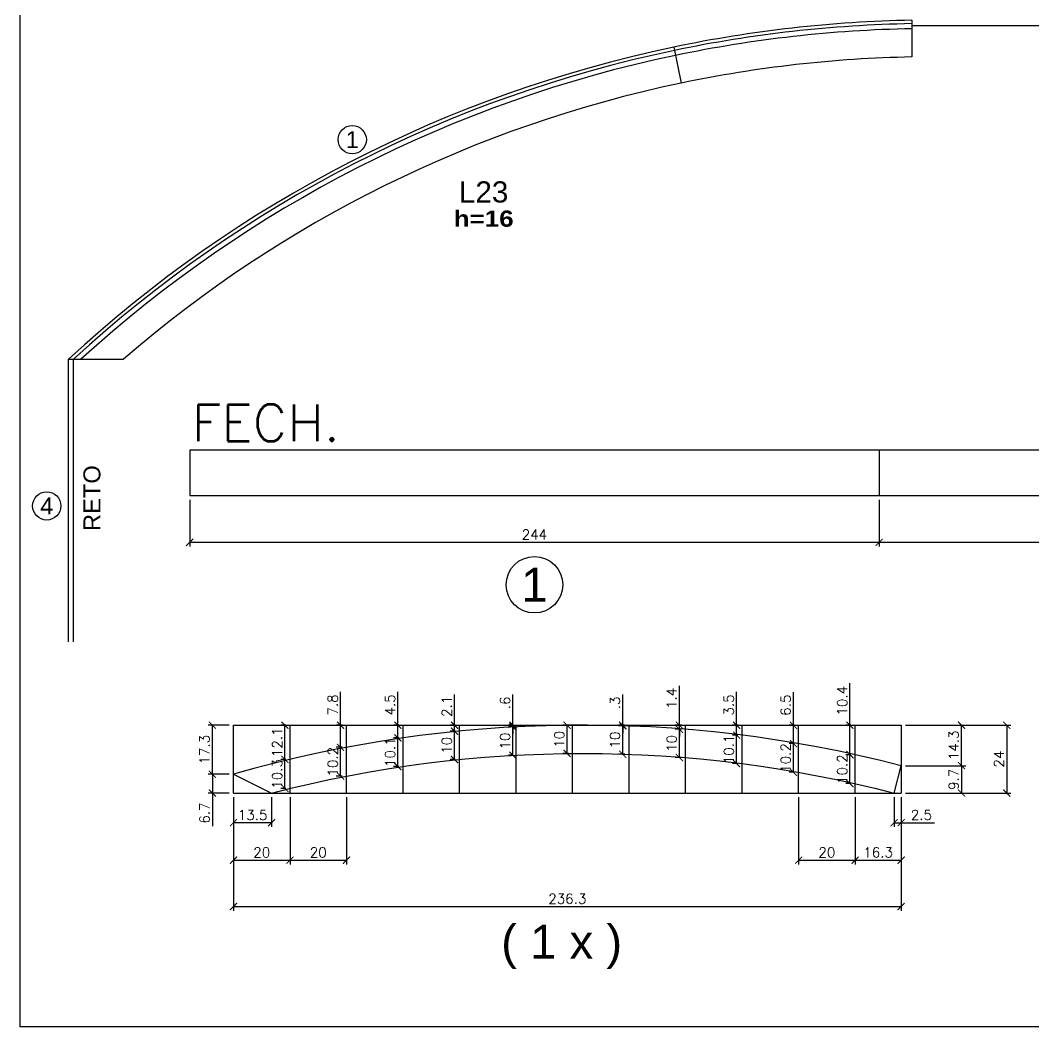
# Model space of a CAD drawing. Extents: x 4150 to 8661, y -614 to 3008.
# Drawn here: x 7164 to 7881, y 1908 to 2620 of the extents above; entities that cross this region are included whole.
import ezdxf
from ezdxf.enums import TextEntityAlignment as Align

# ---------------------------------------------------------------- set-up
doc = ezdxf.new("R2010")
doc.units = 0
doc.header["$PDMODE"] = 34
for name, color, linetype in [('COTA', 241, 'Continuous'), ('MTH-FACE-VIGA', 7, 'Continuous'), ('MTH-TIT1-VIGA', 5, 'Continuous'), ('MTH-TXT-NEGRITO', 5, 'Continuous'), ('Painéis', 200, 'Continuous'), ('Romaneio', 10, 'Continuous')]:
    doc.layers.add(name, color=color, linetype=linetype)
doc.layers.add('Texto Seção', color=7, linetype='Continuous', lineweight=15)
doc.styles.add('ARIAL', font='arial.ttf')
doc.styles.add('REGUA-120', font='ROMANS.shx', dxfattribs={"height": 15})
doc.styles.add('ROMANS', font='romans.shx')
doc.styles.add('TQS_ARIAL', font='arial.ttf')
doc.styles.add('TQS_ARIAL_BLACK', font='ariblk.ttf')
doc.dimstyles.new('Cota Seção (2x)', dxfattribs={"dimtxt": 7, "dimasz": 5, "dimexe": 3, "dimexo": 3, "dimgap": 2, "dimtad": 3, "dimdec": 1, "dimlfac": 0.5, "dimzin": 12, "dimdsep": 46, "dimtxsty": 'ROMANS', "dimblk": 'ARCHTICK', "dimcen": 0, "dimclrd": 4, "dimclre": 4, "dimclrt": 1, "dimadec": 1, "dimazin": 3, "dimtfac": 1, "dimtdec": 1, "dimtmove": 0, "dimatfit": 3, "dimldrblk": 'OBLIQUE', "dimfxl": 1, "dimtolj": 1, "dimtzin": 12, "dimarcsym": 0})

# ---------------------------------------------------------------- blocks, each defined once
blk = doc.blocks.new('_ArchTick')
at = {"color": 0, "linetype": 'ByBlock', "const_width": 0.15}
blk.add_lwpolyline([(-0.5, -0.5), (0.5, 0.5)], dxfattribs=at)
blk = doc.blocks.new('*D240')
at = {"layer": 'COTA', "color": 4, "lineweight": -2, "transparency": 16777216}
for p, q in [((7284.02, 2280.66), (7284.02, 2247.5)), ((7772.02, 2280.66), (7772.02, 2247.5)), ((7284.02, 2250.5), (7772.02, 2250.5))]:
    blk.add_line(p, q, dxfattribs=at)
at = {"layer": 'Defpoints', "color": 0, "transparency": 16777216}
for p in [(7284.02, 2283.66), (7772.02, 2283.66), (7772.02, 2250.5)]:
    blk.add_point(p, dxfattribs=at)
at = {"layer": 'COTA', "color": 4, "lineweight": -2, "transparency": 16777216, "xscale": 5, "yscale": 5, "zscale": 5, "rotation": 180}
blk.add_blockref('_ArchTick', (7284.02, 2250.5), dxfattribs=at)
at = {"layer": 'COTA', "color": 4, "lineweight": -2, "transparency": 16777216, "xscale": 5, "yscale": 5, "zscale": 5}
blk.add_blockref('_ArchTick', (7772.02, 2250.5), dxfattribs=at)
at = {"layer": 'COTA', "color": 1, "transparency": 16777216, "insert": (7528.02, 2256), "char_height": 7, "attachment_point": 5, "style": 'ROMANS'}
blk.add_mtext('\\A1;244', dxfattribs=at)
blk = doc.blocks.new('_Oblique')
at = {"color": 0, "linetype": 'ByBlock', "lineweight": -2}
blk.add_line((-0.5, -0.5), (0.5, 0.5), dxfattribs=at)
blk = doc.blocks.new('*D241')
at = {"layer": 'COTA', "color": 4, "lineweight": -2, "transparency": 16777216}
for p, q in [((7772.02, 2280.66), (7772.02, 2247.5)), ((8114.02, 2280.66), (8114.02, 2247.5)), ((7772.02, 2250.5), (8114.02, 2250.5))]:
    blk.add_line(p, q, dxfattribs=at)
at = {"layer": 'Defpoints', "color": 0, "transparency": 16777216}
for p in [(7772.02, 2283.66), (8114.02, 2283.66), (8114.02, 2250.5)]:
    blk.add_point(p, dxfattribs=at)
at = {"layer": 'COTA', "color": 4, "lineweight": -2, "transparency": 16777216, "xscale": 5, "yscale": 5, "zscale": 5, "rotation": 180}
blk.add_blockref('_ArchTick', (7772.02, 2250.5), dxfattribs=at)
at = {"layer": 'COTA', "color": 4, "lineweight": -2, "transparency": 16777216, "xscale": 5, "yscale": 5, "zscale": 5}
blk.add_blockref('_ArchTick', (8114.02, 2250.5), dxfattribs=at)
at = {"layer": 'COTA', "color": 1, "transparency": 16777216, "insert": (7943.02, 2256), "char_height": 7, "attachment_point": 5, "style": 'ROMANS'}
blk.add_mtext('\\A1;171', dxfattribs=at)
blk = doc.blocks.new('*D251')
at = {"layer": 'COTA', "color": 4, "lineweight": -2, "transparency": 16777216}
for p, q in [((7315.03, 2070), (7315.03, 1989.65)), ((7787.61, 2070), (7787.61, 1989.65)), ((7315.03, 1992.65), (7787.61, 1992.65))]:
    blk.add_line(p, q, dxfattribs=at)
at = {"layer": 'Defpoints', "color": 0, "transparency": 16777216}
for p in [(7315.03, 2073), (7787.61, 2073), (7787.61, 1992.65)]:
    blk.add_point(p, dxfattribs=at)
at = {"layer": 'COTA', "color": 4, "lineweight": -2, "transparency": 16777216, "xscale": 5, "yscale": 5, "zscale": 5, "rotation": 180}
blk.add_blockref('_ArchTick', (7315.03, 1992.65), dxfattribs=at)
at = {"layer": 'COTA', "color": 4, "lineweight": -2, "transparency": 16777216, "xscale": 5, "yscale": 5, "zscale": 5}
blk.add_blockref('_ArchTick', (7787.61, 1992.65), dxfattribs=at)
at = {"layer": 'COTA', "color": 1, "transparency": 16777216, "insert": (7551.32, 1998.15), "char_height": 7, "attachment_point": 5, "style": 'ROMANS'}
blk.add_mtext('\\A1;236.3', dxfattribs=at)
blk = doc.blocks.new('*D252')
at = {"layer": 'COTA', "color": 4, "lineweight": -2, "transparency": 16777216}
for p, q in [((7312.03, 2086.37), (7297.05, 2086.37)), ((7300.05, 2086.37), (7300.05, 2073)), ((7312.03, 2073), (7297.05, 2073)), ((7300.05, 2073), (7300.05, 2049.67))]:
    blk.add_line(p, q, dxfattribs=at)
at = {"layer": 'Defpoints', "color": 0, "transparency": 16777216}
for p in [(7315.03, 2086.37), (7300.05, 2073), (7315.03, 2073)]:
    blk.add_point(p, dxfattribs=at)
at = {"layer": 'COTA', "color": 4, "lineweight": -2, "transparency": 16777216, "xscale": 5, "yscale": 5, "zscale": 5}
for p, rotation in [((7300.05, 2086.37), 90), ((7300.05, 2073), 270)]:
    blk.add_blockref('_ArchTick', p, dxfattribs=dict(at, rotation=rotation))
at = {"layer": 'COTA', "color": 1, "transparency": 16777216, "insert": (7294.55, 2058.83), "char_height": 7, "attachment_point": 5, "rotation": 90, "style": 'ROMANS'}
blk.add_mtext('\\A1;6.7', dxfattribs=at)
blk = doc.blocks.new('*D253')
at = {"layer": 'COTA', "color": 4, "lineweight": -2, "transparency": 16777216}
for p, q in [((7312.03, 2121.01), (7297.05, 2121.01)), ((7300.05, 2086.37), (7300.05, 2121.01)), ((7312.03, 2086.37), (7297.05, 2086.37))]:
    blk.add_line(p, q, dxfattribs=at)
at = {"layer": 'Defpoints', "color": 0, "transparency": 16777216}
for p in [(7300.05, 2121.01), (7315.03, 2121.01), (7315.03, 2086.37)]:
    blk.add_point(p, dxfattribs=at)
at = {"layer": 'COTA', "color": 4, "lineweight": -2, "transparency": 16777216, "xscale": 5, "yscale": 5, "zscale": 5}
for p, rotation in [((7300.05, 2121.01), 90), ((7300.05, 2086.37), 270)]:
    blk.add_blockref('_ArchTick', p, dxfattribs=dict(at, rotation=rotation))
at = {"layer": 'COTA', "color": 1, "transparency": 16777216, "insert": (7294.55, 2103.69), "char_height": 7, "attachment_point": 5, "rotation": 90, "style": 'ROMANS'}
blk.add_mtext('\\A1;17.3', dxfattribs=at)
blk = doc.blocks.new('*D254')
at = {"layer": 'COTA', "color": 4, "lineweight": -2, "transparency": 16777216}
for p, q in [((7315.03, 2070), (7315.03, 2048.99)), ((7342.02, 2070), (7342.02, 2048.99)), ((7342.02, 2051.99), (7315.03, 2051.99))]:
    blk.add_line(p, q, dxfattribs=at)
at = {"layer": 'Defpoints', "color": 0, "transparency": 16777216}
for p in [(7315.03, 2073), (7342.02, 2073), (7315.03, 2051.99)]:
    blk.add_point(p, dxfattribs=at)
at = {"layer": 'COTA', "color": 4, "lineweight": -2, "transparency": 16777216, "xscale": 5, "yscale": 5, "zscale": 5, "rotation": 180}
blk.add_blockref('_ArchTick', (7315.03, 2051.99), dxfattribs=at)
at = {"layer": 'COTA', "color": 4, "lineweight": -2, "transparency": 16777216, "xscale": 5, "yscale": 5, "zscale": 5}
blk.add_blockref('_ArchTick', (7342.02, 2051.99), dxfattribs=at)
at = {"layer": 'COTA', "color": 1, "transparency": 16777216, "insert": (7328.53, 2057.49), "char_height": 7, "attachment_point": 5, "style": 'ROMANS'}
blk.add_mtext('\\A1;13.5', dxfattribs=at)
blk = doc.blocks.new('*D255')
at = {"layer": 'COTA', "color": 4, "lineweight": -2, "transparency": 16777216}
for p, q in [((7315.03, 2070), (7315.03, 2022.47)), ((7355.03, 2070), (7355.03, 2022.47)), ((7315.03, 2025.47), (7355.03, 2025.47))]:
    blk.add_line(p, q, dxfattribs=at)
at = {"layer": 'Defpoints', "color": 0, "transparency": 16777216}
for p in [(7315.03, 2073), (7355.03, 2073), (7355.03, 2025.47)]:
    blk.add_point(p, dxfattribs=at)
at = {"layer": 'COTA', "color": 4, "lineweight": -2, "transparency": 16777216, "xscale": 5, "yscale": 5, "zscale": 5, "rotation": 180}
blk.add_blockref('_ArchTick', (7315.03, 2025.47), dxfattribs=at)
at = {"layer": 'COTA', "color": 4, "lineweight": -2, "transparency": 16777216, "xscale": 5, "yscale": 5, "zscale": 5}
blk.add_blockref('_ArchTick', (7355.03, 2025.47), dxfattribs=at)
at = {"layer": 'COTA', "color": 1, "transparency": 16777216, "insert": (7335.03, 2030.97), "char_height": 7, "attachment_point": 5, "style": 'ROMANS'}
blk.add_mtext('\\A1;20', dxfattribs=at)
blk = doc.blocks.new('*D256')
at = {"layer": 'COTA', "color": 4, "lineweight": -2, "transparency": 16777216}
for p, q in [((7355.03, 2070), (7355.03, 2022.47)), ((7395.03, 2070), (7395.03, 2022.47)), ((7355.03, 2025.47), (7395.03, 2025.47))]:
    blk.add_line(p, q, dxfattribs=at)
at = {"layer": 'Defpoints', "color": 0, "transparency": 16777216}
for p in [(7355.03, 2073), (7395.03, 2073), (7395.03, 2025.47)]:
    blk.add_point(p, dxfattribs=at)
at = {"layer": 'COTA', "color": 4, "lineweight": -2, "transparency": 16777216, "xscale": 5, "yscale": 5, "zscale": 5, "rotation": 180}
blk.add_blockref('_ArchTick', (7355.03, 2025.47), dxfattribs=at)
at = {"layer": 'COTA', "color": 4, "lineweight": -2, "transparency": 16777216, "xscale": 5, "yscale": 5, "zscale": 5}
blk.add_blockref('_ArchTick', (7395.03, 2025.47), dxfattribs=at)
at = {"layer": 'COTA', "color": 1, "transparency": 16777216, "insert": (7375.03, 2030.97), "char_height": 7, "attachment_point": 5, "style": 'ROMANS'}
blk.add_mtext('\\A1;20', dxfattribs=at)
blk = doc.blocks.new('*D257')
at = {"layer": 'COTA', "color": 4, "lineweight": -2, "transparency": 16777216}
for p, q in [((7715.03, 2070), (7715.03, 2022.47)), ((7755.03, 2070), (7755.03, 2022.47)), ((7715.03, 2025.47), (7755.03, 2025.47))]:
    blk.add_line(p, q, dxfattribs=at)
at = {"layer": 'Defpoints', "color": 0, "transparency": 16777216}
for p in [(7715.03, 2073), (7755.03, 2073), (7755.03, 2025.47)]:
    blk.add_point(p, dxfattribs=at)
at = {"layer": 'COTA', "color": 4, "lineweight": -2, "transparency": 16777216, "xscale": 5, "yscale": 5, "zscale": 5, "rotation": 180}
blk.add_blockref('_ArchTick', (7715.03, 2025.47), dxfattribs=at)
at = {"layer": 'COTA', "color": 4, "lineweight": -2, "transparency": 16777216, "xscale": 5, "yscale": 5, "zscale": 5}
blk.add_blockref('_ArchTick', (7755.03, 2025.47), dxfattribs=at)
at = {"layer": 'COTA', "color": 1, "transparency": 16777216, "insert": (7735.03, 2030.97), "char_height": 7, "attachment_point": 5, "style": 'ROMANS'}
blk.add_mtext('\\A1;20', dxfattribs=at)
blk = doc.blocks.new('*D258')
at = {"layer": 'COTA', "color": 4, "lineweight": -2, "transparency": 16777216}
for p, q in [((7755.03, 2070), (7755.03, 2022.47)), ((7787.61, 2070), (7787.61, 2022.47)), ((7755.03, 2025.47), (7787.61, 2025.47))]:
    blk.add_line(p, q, dxfattribs=at)
at = {"layer": 'Defpoints', "color": 0, "transparency": 16777216}
for p in [(7755.03, 2073), (7787.61, 2073), (7787.61, 2025.47)]:
    blk.add_point(p, dxfattribs=at)
at = {"layer": 'COTA', "color": 4, "lineweight": -2, "transparency": 16777216, "xscale": 5, "yscale": 5, "zscale": 5, "rotation": 180}
blk.add_blockref('_ArchTick', (7755.03, 2025.47), dxfattribs=at)
at = {"layer": 'COTA', "color": 4, "lineweight": -2, "transparency": 16777216, "xscale": 5, "yscale": 5, "zscale": 5}
blk.add_blockref('_ArchTick', (7787.61, 2025.47), dxfattribs=at)
at = {"layer": 'COTA', "color": 1, "transparency": 16777216, "insert": (7771.32, 2030.97), "char_height": 7, "attachment_point": 5, "style": 'ROMANS'}
blk.add_mtext('\\A1;16.3', dxfattribs=at)
blk = doc.blocks.new('*D259')
at = {"layer": 'COTA', "color": 4, "lineweight": -2, "transparency": 16777216}
for p, q in [((7782.59, 2070), (7782.59, 2048.99)), ((7787.61, 2070), (7787.61, 2048.99)), ((7782.59, 2051.99), (7787.61, 2051.99)), ((7787.61, 2051.99), (7811.27, 2051.99))]:
    blk.add_line(p, q, dxfattribs=at)
at = {"layer": 'Defpoints', "color": 0, "transparency": 16777216}
for p in [(7782.59, 2073), (7787.61, 2073), (7787.61, 2051.99)]:
    blk.add_point(p, dxfattribs=at)
at = {"layer": 'COTA', "color": 4, "lineweight": -2, "transparency": 16777216, "xscale": 5, "yscale": 5, "zscale": 5, "rotation": 180}
blk.add_blockref('_ArchTick', (7782.59, 2051.99), dxfattribs=at)
at = {"layer": 'COTA', "color": 4, "lineweight": -2, "transparency": 16777216, "xscale": 5, "yscale": 5, "zscale": 5}
blk.add_blockref('_ArchTick', (7787.61, 2051.99), dxfattribs=at)
at = {"layer": 'COTA', "color": 1, "transparency": 16777216, "insert": (7801.94, 2057.49), "char_height": 7, "attachment_point": 5, "style": 'ROMANS'}
blk.add_mtext('\\A1;2.5', dxfattribs=at)
blk = doc.blocks.new('*D260')
at = {"layer": 'COTA', "color": 4, "lineweight": -2, "transparency": 16777216}
for p, q in [((7790.61, 2092.36), (7833.32, 2092.36)), ((7830.32, 2092.36), (7830.32, 2073)), ((7790.61, 2073), (7833.32, 2073))]:
    blk.add_line(p, q, dxfattribs=at)
at = {"layer": 'Defpoints', "color": 0, "transparency": 16777216}
for p in [(7787.61, 2092.36), (7787.61, 2073), (7830.32, 2073)]:
    blk.add_point(p, dxfattribs=at)
at = {"layer": 'COTA', "color": 4, "lineweight": -2, "transparency": 16777216, "xscale": 5, "yscale": 5, "zscale": 5}
for p, rotation in [((7830.32, 2092.36), 90), ((7830.32, 2073), 270)]:
    blk.add_blockref('_ArchTick', p, dxfattribs=dict(at, rotation=rotation))
at = {"layer": 'COTA', "color": 1, "transparency": 16777216, "insert": (7824.82, 2082.68), "char_height": 7, "attachment_point": 5, "rotation": 90, "style": 'ROMANS'}
blk.add_mtext('\\A1;9.7', dxfattribs=at)
blk = doc.blocks.new('*D261')
at = {"layer": 'COTA', "color": 4, "lineweight": -2, "transparency": 16777216}
for p, q in [((7790.61, 2121.01), (7833.32, 2121.01)), ((7830.32, 2092.36), (7830.32, 2121.01)), ((7790.61, 2092.36), (7833.32, 2092.36))]:
    blk.add_line(p, q, dxfattribs=at)
at = {"layer": 'Defpoints', "color": 0, "transparency": 16777216}
for p in [(7787.61, 2121.01), (7830.32, 2121.01), (7787.61, 2092.36)]:
    blk.add_point(p, dxfattribs=at)
at = {"layer": 'COTA', "color": 4, "lineweight": -2, "transparency": 16777216, "xscale": 5, "yscale": 5, "zscale": 5}
for p, rotation in [((7830.32, 2121.01), 90), ((7830.32, 2092.36), 270)]:
    blk.add_blockref('_ArchTick', p, dxfattribs=dict(at, rotation=rotation))
at = {"layer": 'COTA', "color": 1, "transparency": 16777216, "insert": (7824.82, 2106.69), "char_height": 7, "attachment_point": 5, "rotation": 90, "style": 'ROMANS'}
blk.add_mtext('\\A1;14.3', dxfattribs=at)
blk = doc.blocks.new('*D262')
at = {"layer": 'COTA', "color": 4, "lineweight": -2, "transparency": 16777216}
for p, q in [((7790.61, 2121.01), (7865.35, 2121.01)), ((7862.35, 2121.01), (7862.35, 2073)), ((7790.61, 2073), (7865.35, 2073))]:
    blk.add_line(p, q, dxfattribs=at)
at = {"layer": 'Defpoints', "color": 0, "transparency": 16777216}
for p in [(7787.61, 2121.01), (7787.61, 2073), (7862.35, 2073)]:
    blk.add_point(p, dxfattribs=at)
at = {"layer": 'COTA', "color": 4, "lineweight": -2, "transparency": 16777216, "xscale": 5, "yscale": 5, "zscale": 5}
for p, rotation in [((7862.35, 2121.01), 90), ((7862.35, 2073), 270)]:
    blk.add_blockref('_ArchTick', p, dxfattribs=dict(at, rotation=rotation))
at = {"layer": 'COTA', "color": 1, "transparency": 16777216, "insert": (7856.85, 2097.01), "char_height": 7, "attachment_point": 5, "rotation": 90, "style": 'ROMANS'}
blk.add_mtext('\\A1;24', dxfattribs=at)
blk = doc.blocks.new('*D263')
at = {"layer": 'COTA', "color": 4, "lineweight": -2, "transparency": 16777216}
for p, q in [((7352.03, 2096.83), (7348.42, 2096.83)), ((7351.42, 2076.27), (7351.42, 2096.83)), ((7352.03, 2076.27), (7348.42, 2076.27))]:
    blk.add_line(p, q, dxfattribs=at)
at = {"layer": 'Defpoints', "color": 0, "transparency": 16777216}
for p in [(7351.42, 2096.83), (7355.03, 2096.83), (7355.03, 2076.27)]:
    blk.add_point(p, dxfattribs=at)
at = {"layer": 'COTA', "color": 4, "lineweight": -2, "transparency": 16777216, "xscale": 5, "yscale": 5, "zscale": 5}
for p, rotation in [((7351.42, 2096.83), 90), ((7351.42, 2076.27), 270)]:
    blk.add_blockref('_ArchTick', p, dxfattribs=dict(at, rotation=rotation))
at = {"layer": 'COTA', "color": 1, "transparency": 16777216, "insert": (7345.92, 2086.55), "char_height": 7, "attachment_point": 5, "rotation": 90, "style": 'ROMANS'}
blk.add_mtext('\\A1;10.3', dxfattribs=at)
blk = doc.blocks.new('*D264')
at = {"layer": 'COTA', "color": 4, "lineweight": -2, "transparency": 16777216}
for p, q in [((7352.03, 2121.01), (7348.42, 2121.01)), ((7351.42, 2096.83), (7351.42, 2121.01)), ((7352.03, 2096.83), (7348.42, 2096.83))]:
    blk.add_line(p, q, dxfattribs=at)
at = {"layer": 'Defpoints', "color": 0, "transparency": 16777216}
for p in [(7351.42, 2121.01), (7355.03, 2121.01), (7355.03, 2096.83)]:
    blk.add_point(p, dxfattribs=at)
at = {"layer": 'COTA', "color": 4, "lineweight": -2, "transparency": 16777216, "xscale": 5, "yscale": 5, "zscale": 5}
for p, rotation in [((7351.42, 2121.01), 90), ((7351.42, 2096.83), 270)]:
    blk.add_blockref('_ArchTick', p, dxfattribs=dict(at, rotation=rotation))
at = {"layer": 'COTA', "color": 1, "transparency": 16777216, "insert": (7345.92, 2108.92), "char_height": 7, "attachment_point": 5, "rotation": 90, "style": 'ROMANS'}
blk.add_mtext('\\A1;12.1', dxfattribs=at)
blk = doc.blocks.new('*D265')
at = {"layer": 'COTA', "color": 4, "lineweight": -2, "transparency": 16777216}
for p, q in [((7392.03, 2105.37), (7387.79, 2105.37)), ((7390.79, 2085), (7390.79, 2105.37)), ((7392.03, 2085), (7387.79, 2085))]:
    blk.add_line(p, q, dxfattribs=at)
at = {"layer": 'Defpoints', "color": 0, "transparency": 16777216}
for p in [(7390.79, 2105.37), (7395.03, 2105.37), (7395.03, 2085)]:
    blk.add_point(p, dxfattribs=at)
at = {"layer": 'COTA', "color": 4, "lineweight": -2, "transparency": 16777216, "xscale": 5, "yscale": 5, "zscale": 5}
for p, rotation in [((7390.79, 2105.37), 90), ((7390.79, 2085), 270)]:
    blk.add_blockref('_ArchTick', p, dxfattribs=dict(at, rotation=rotation))
at = {"layer": 'COTA', "color": 1, "transparency": 16777216, "insert": (7385.29, 2095.18), "char_height": 7, "attachment_point": 5, "rotation": 90, "style": 'ROMANS'}
blk.add_mtext('\\A1;10.2', dxfattribs=at)
blk = doc.blocks.new('*D266')
at = {"layer": 'COTA', "color": 4, "lineweight": -2, "transparency": 16777216}
for p, q in [((7390.79, 2121.01), (7390.79, 2144.68)), ((7392.03, 2121.01), (7387.79, 2121.01)), ((7390.79, 2105.37), (7390.79, 2121.01)), ((7392.03, 2105.37), (7387.79, 2105.37))]:
    blk.add_line(p, q, dxfattribs=at)
at = {"layer": 'Defpoints', "color": 0, "transparency": 16777216}
for p in [(7390.79, 2121.01), (7395.03, 2121.01), (7395.03, 2105.37)]:
    blk.add_point(p, dxfattribs=at)
at = {"layer": 'COTA', "color": 4, "lineweight": -2, "transparency": 16777216, "xscale": 5, "yscale": 5, "zscale": 5}
for p, rotation in [((7390.79, 2121.01), 90), ((7390.79, 2105.37), 270)]:
    blk.add_blockref('_ArchTick', p, dxfattribs=dict(at, rotation=rotation))
at = {"layer": 'COTA', "color": 1, "transparency": 16777216, "insert": (7385.29, 2135.34), "char_height": 7, "attachment_point": 5, "rotation": 90, "style": 'ROMANS'}
blk.add_mtext('\\A1;7.8', dxfattribs=at)
blk = doc.blocks.new('*D267')
at = {"layer": 'COTA', "color": 4, "lineweight": -2, "transparency": 16777216}
for p, q in [((7432.03, 2112.02), (7428.37, 2112.02)), ((7431.37, 2091.81), (7431.37, 2112.02)), ((7432.03, 2091.81), (7428.37, 2091.81))]:
    blk.add_line(p, q, dxfattribs=at)
at = {"layer": 'Defpoints', "color": 0, "transparency": 16777216}
for p in [(7431.37, 2112.02), (7435.03, 2112.02), (7435.03, 2091.81)]:
    blk.add_point(p, dxfattribs=at)
at = {"layer": 'COTA', "color": 4, "lineweight": -2, "transparency": 16777216, "xscale": 5, "yscale": 5, "zscale": 5}
for p, rotation in [((7431.37, 2112.02), 90), ((7431.37, 2091.81), 270)]:
    blk.add_blockref('_ArchTick', p, dxfattribs=dict(at, rotation=rotation))
at = {"layer": 'COTA', "color": 1, "transparency": 16777216, "insert": (7425.87, 2101.91), "char_height": 7, "attachment_point": 5, "rotation": 90, "style": 'ROMANS'}
blk.add_mtext('\\A1;10.1', dxfattribs=at)
blk = doc.blocks.new('*D268')
at = {"layer": 'COTA', "color": 4, "lineweight": -2, "transparency": 16777216}
for p, q in [((7431.37, 2121.01), (7431.37, 2144.68)), ((7432.03, 2121.01), (7428.37, 2121.01)), ((7431.37, 2112.02), (7431.37, 2121.01)), ((7432.03, 2112.02), (7428.37, 2112.02))]:
    blk.add_line(p, q, dxfattribs=at)
at = {"layer": 'Defpoints', "color": 0, "transparency": 16777216}
for p in [(7431.37, 2121.01), (7435.03, 2121.01), (7435.03, 2112.02)]:
    blk.add_point(p, dxfattribs=at)
at = {"layer": 'COTA', "color": 4, "lineweight": -2, "transparency": 16777216, "xscale": 5, "yscale": 5, "zscale": 5}
for p, rotation in [((7431.37, 2121.01), 90), ((7431.37, 2112.02), 270)]:
    blk.add_blockref('_ArchTick', p, dxfattribs=dict(at, rotation=rotation))
at = {"layer": 'COTA', "color": 1, "transparency": 16777216, "insert": (7425.87, 2135.34), "char_height": 7, "attachment_point": 5, "rotation": 90, "style": 'ROMANS'}
blk.add_mtext('\\A1;4.5', dxfattribs=at)
blk = doc.blocks.new('*D269')
at = {"layer": 'COTA', "color": 4, "lineweight": -2, "transparency": 16777216}
for p, q in [((7472.03, 2116.83), (7468.45, 2116.83)), ((7471.45, 2096.73), (7471.45, 2116.83)), ((7472.03, 2096.73), (7468.45, 2096.73))]:
    blk.add_line(p, q, dxfattribs=at)
at = {"layer": 'Defpoints', "color": 0, "transparency": 16777216}
for p in [(7471.45, 2116.83), (7475.03, 2116.83), (7475.03, 2096.73)]:
    blk.add_point(p, dxfattribs=at)
at = {"layer": 'COTA', "color": 4, "lineweight": -2, "transparency": 16777216, "xscale": 5, "yscale": 5, "zscale": 5}
for p, rotation in [((7471.45, 2116.83), 90), ((7471.45, 2096.73), 270)]:
    blk.add_blockref('_ArchTick', p, dxfattribs=dict(at, rotation=rotation))
at = {"layer": 'COTA', "color": 1, "transparency": 16777216, "insert": (7465.95, 2106.78), "char_height": 7, "attachment_point": 5, "rotation": 90, "style": 'ROMANS'}
blk.add_mtext('\\A1;10', dxfattribs=at)
blk = doc.blocks.new('*D270')
at = {"layer": 'COTA', "color": 4, "lineweight": -2, "transparency": 16777216}
for p, q in [((7471.45, 2121.01), (7471.45, 2142.68)), ((7472.03, 2121.01), (7468.45, 2121.01)), ((7472.03, 2116.83), (7468.45, 2116.83)), ((7471.45, 2116.83), (7471.45, 2121.01))]:
    blk.add_line(p, q, dxfattribs=at)
at = {"layer": 'Defpoints', "color": 0, "transparency": 16777216}
for p in [(7471.45, 2121.01), (7475.03, 2121.01), (7475.03, 2116.83)]:
    blk.add_point(p, dxfattribs=at)
at = {"layer": 'COTA', "color": 4, "lineweight": -2, "transparency": 16777216, "xscale": 5, "yscale": 5, "zscale": 5}
for p, rotation in [((7471.45, 2121.01), 90), ((7471.45, 2116.83), 270)]:
    blk.add_blockref('_ArchTick', p, dxfattribs=dict(at, rotation=rotation))
at = {"layer": 'COTA', "color": 1, "transparency": 16777216, "insert": (7465.95, 2134.34), "char_height": 7, "attachment_point": 5, "rotation": 90, "style": 'ROMANS'}
blk.add_mtext('\\A1;2.1', dxfattribs=at)
blk = doc.blocks.new('*D271')
at = {"layer": 'COTA', "color": 4, "lineweight": -2, "transparency": 16777216}
for p, q in [((7512.03, 2119.84), (7509.78, 2119.84)), ((7512.78, 2099.81), (7512.78, 2119.84)), ((7512.03, 2099.81), (7509.78, 2099.81))]:
    blk.add_line(p, q, dxfattribs=at)
at = {"layer": 'Defpoints', "color": 0, "transparency": 16777216}
for p in [(7512.78, 2119.84), (7515.03, 2119.84), (7515.03, 2099.81)]:
    blk.add_point(p, dxfattribs=at)
at = {"layer": 'COTA', "color": 4, "lineweight": -2, "transparency": 16777216, "xscale": 5, "yscale": 5, "zscale": 5}
for p, rotation in [((7512.78, 2119.84), 90), ((7512.78, 2099.81), 270)]:
    blk.add_blockref('_ArchTick', p, dxfattribs=dict(at, rotation=rotation))
at = {"layer": 'COTA', "color": 1, "transparency": 16777216, "insert": (7507.28, 2109.82), "char_height": 7, "attachment_point": 5, "rotation": 90, "style": 'ROMANS'}
blk.add_mtext('\\A1;10', dxfattribs=at)
blk = doc.blocks.new('*D272')
at = {"layer": 'COTA', "color": 4, "lineweight": -2, "transparency": 16777216}
for p, q in [((7512.78, 2121.01), (7512.78, 2142.68)), ((7512.03, 2121.01), (7509.78, 2121.01)), ((7512.03, 2119.84), (7509.78, 2119.84)), ((7512.78, 2119.84), (7512.78, 2121.01)), ((7512.78, 2119.84), (7512.78, 2114.84))]:
    blk.add_line(p, q, dxfattribs=at)
at = {"layer": 'Defpoints', "color": 0, "transparency": 16777216}
for p in [(7512.78, 2121.01), (7515.03, 2121.01), (7515.03, 2119.84)]:
    blk.add_point(p, dxfattribs=at)
at = {"layer": 'COTA', "color": 4, "lineweight": -2, "transparency": 16777216, "xscale": 5, "yscale": 5, "zscale": 5}
for p, rotation in [((7512.78, 2121.01), 270), ((7512.78, 2119.84), 90)]:
    blk.add_blockref('_ArchTick', p, dxfattribs=dict(at, rotation=rotation))
at = {"layer": 'COTA', "color": 1, "transparency": 16777216, "insert": (7507.28, 2136.84), "char_height": 7, "attachment_point": 5, "rotation": 90, "style": 'ROMANS'}
blk.add_mtext('\\A1;.6', dxfattribs=at)
blk = doc.blocks.new('*D273')
at = {"layer": 'COTA', "color": 4, "lineweight": -2, "transparency": 16777216}
for p, q in [((7552.03, 2121.01), (7548.18, 2121.01)), ((7551.18, 2101.05), (7551.18, 2121.01)), ((7552.03, 2101.05), (7548.18, 2101.05))]:
    blk.add_line(p, q, dxfattribs=at)
at = {"layer": 'Defpoints', "color": 0, "transparency": 16777216}
for p in [(7551.18, 2121.01), (7555.03, 2121.01), (7555.03, 2101.05)]:
    blk.add_point(p, dxfattribs=at)
at = {"layer": 'COTA', "color": 4, "lineweight": -2, "transparency": 16777216, "xscale": 5, "yscale": 5, "zscale": 5}
for p, rotation in [((7551.18, 2121.01), 90), ((7551.18, 2101.05), 270)]:
    blk.add_blockref('_ArchTick', p, dxfattribs=dict(at, rotation=rotation))
at = {"layer": 'COTA', "color": 1, "transparency": 16777216, "insert": (7545.68, 2111.03), "char_height": 7, "attachment_point": 5, "rotation": 90, "style": 'ROMANS'}
blk.add_mtext('\\A1;10', dxfattribs=at)
blk = doc.blocks.new('*D274')
at = {"layer": 'COTA', "color": 4, "lineweight": -2, "transparency": 16777216}
for p, q in [((7592.03, 2120.49), (7587.58, 2120.49)), ((7590.58, 2100.47), (7590.58, 2120.49)), ((7592.03, 2100.47), (7587.58, 2100.47))]:
    blk.add_line(p, q, dxfattribs=at)
at = {"layer": 'Defpoints', "color": 0, "transparency": 16777216}
for p in [(7590.58, 2120.49), (7595.03, 2120.49), (7595.03, 2100.47)]:
    blk.add_point(p, dxfattribs=at)
at = {"layer": 'COTA', "color": 4, "lineweight": -2, "transparency": 16777216, "xscale": 5, "yscale": 5, "zscale": 5}
for p, rotation in [((7590.58, 2120.49), 90), ((7590.58, 2100.47), 270)]:
    blk.add_blockref('_ArchTick', p, dxfattribs=dict(at, rotation=rotation))
at = {"layer": 'COTA', "color": 1, "transparency": 16777216, "insert": (7585.08, 2110.48), "char_height": 7, "attachment_point": 5, "rotation": 90, "style": 'ROMANS'}
blk.add_mtext('\\A1;10', dxfattribs=at)
blk = doc.blocks.new('*D275')
at = {"layer": 'COTA', "color": 4, "lineweight": -2, "transparency": 16777216}
for p, q in [((7590.58, 2121.01), (7590.58, 2142.68)), ((7592.03, 2121.01), (7587.58, 2121.01)), ((7592.03, 2120.49), (7587.58, 2120.49)), ((7590.58, 2120.49), (7590.58, 2121.01)), ((7590.58, 2120.49), (7590.58, 2115.49))]:
    blk.add_line(p, q, dxfattribs=at)
at = {"layer": 'Defpoints', "color": 0, "transparency": 16777216}
for p in [(7590.58, 2121.01), (7595.03, 2121.01), (7595.03, 2120.49)]:
    blk.add_point(p, dxfattribs=at)
at = {"layer": 'COTA', "color": 4, "lineweight": -2, "transparency": 16777216, "xscale": 5, "yscale": 5, "zscale": 5}
for p, rotation in [((7590.58, 2121.01), 270), ((7590.58, 2120.49), 90)]:
    blk.add_blockref('_ArchTick', p, dxfattribs=dict(at, rotation=rotation))
at = {"layer": 'COTA', "color": 1, "transparency": 16777216, "insert": (7585.08, 2136.84), "char_height": 7, "attachment_point": 5, "rotation": 90, "style": 'ROMANS'}
blk.add_mtext('\\A1;.3', dxfattribs=at)
blk = doc.blocks.new('*D276')
at = {"layer": 'COTA', "color": 4, "lineweight": -2, "transparency": 16777216}
for p, q in [((7632.03, 2118.13), (7627.65, 2118.13)), ((7630.65, 2098.07), (7630.65, 2118.13)), ((7632.03, 2098.07), (7627.65, 2098.07))]:
    blk.add_line(p, q, dxfattribs=at)
at = {"layer": 'Defpoints', "color": 0, "transparency": 16777216}
for p in [(7630.65, 2118.13), (7635.03, 2118.13), (7635.03, 2098.07)]:
    blk.add_point(p, dxfattribs=at)
at = {"layer": 'COTA', "color": 4, "lineweight": -2, "transparency": 16777216, "xscale": 5, "yscale": 5, "zscale": 5}
for p, rotation in [((7630.65, 2118.13), 90), ((7630.65, 2098.07), 270)]:
    blk.add_blockref('_ArchTick', p, dxfattribs=dict(at, rotation=rotation))
at = {"layer": 'COTA', "color": 1, "transparency": 16777216, "insert": (7625.15, 2108.1), "char_height": 7, "attachment_point": 5, "rotation": 90, "style": 'ROMANS'}
blk.add_mtext('\\A1;10', dxfattribs=at)
blk = doc.blocks.new('*D277')
at = {"layer": 'COTA', "color": 4, "lineweight": -2, "transparency": 16777216}
for p, q in [((7630.65, 2121.01), (7630.65, 2149.01)), ((7632.03, 2121.01), (7627.65, 2121.01)), ((7632.03, 2118.13), (7627.65, 2118.13)), ((7630.65, 2118.13), (7630.65, 2121.01)), ((7630.65, 2118.13), (7630.65, 2113.13))]:
    blk.add_line(p, q, dxfattribs=at)
at = {"layer": 'Defpoints', "color": 0, "transparency": 16777216}
for p in [(7630.65, 2121.01), (7635.03, 2121.01), (7635.03, 2118.13)]:
    blk.add_point(p, dxfattribs=at)
at = {"layer": 'COTA', "color": 4, "lineweight": -2, "transparency": 16777216, "xscale": 5, "yscale": 5, "zscale": 5}
for p, rotation in [((7630.65, 2121.01), 270), ((7630.65, 2118.13), 90)]:
    blk.add_blockref('_ArchTick', p, dxfattribs=dict(at, rotation=rotation))
at = {"layer": 'COTA', "color": 1, "transparency": 16777216, "insert": (7625.15, 2140.01), "char_height": 7, "attachment_point": 5, "rotation": 90, "style": 'ROMANS'}
blk.add_mtext('\\A1;1.4', dxfattribs=at)
blk = doc.blocks.new('*D278')
at = {"layer": 'COTA', "color": 4, "lineweight": -2, "transparency": 16777216}
for p, q in [((7672.03, 2113.98), (7668.15, 2113.98)), ((7671.15, 2093.82), (7671.15, 2113.98)), ((7672.03, 2093.82), (7668.15, 2093.82))]:
    blk.add_line(p, q, dxfattribs=at)
at = {"layer": 'Defpoints', "color": 0, "transparency": 16777216}
for p in [(7671.15, 2113.98), (7675.03, 2113.98), (7675.03, 2093.82)]:
    blk.add_point(p, dxfattribs=at)
at = {"layer": 'COTA', "color": 4, "lineweight": -2, "transparency": 16777216, "xscale": 5, "yscale": 5, "zscale": 5}
for p, rotation in [((7671.15, 2113.98), 90), ((7671.15, 2093.82), 270)]:
    blk.add_blockref('_ArchTick', p, dxfattribs=dict(at, rotation=rotation))
at = {"layer": 'COTA', "color": 1, "transparency": 16777216, "insert": (7665.65, 2103.9), "char_height": 7, "attachment_point": 5, "rotation": 90, "style": 'ROMANS'}
blk.add_mtext('\\A1;10.1', dxfattribs=at)
blk = doc.blocks.new('*D279')
at = {"layer": 'COTA', "color": 4, "lineweight": -2, "transparency": 16777216}
for p, q in [((7671.15, 2121.01), (7671.15, 2144.68)), ((7672.03, 2121.01), (7668.15, 2121.01)), ((7671.15, 2113.98), (7671.15, 2121.01)), ((7672.03, 2113.98), (7668.15, 2113.98))]:
    blk.add_line(p, q, dxfattribs=at)
at = {"layer": 'Defpoints', "color": 0, "transparency": 16777216}
for p in [(7671.15, 2121.01), (7675.03, 2121.01), (7675.03, 2113.98)]:
    blk.add_point(p, dxfattribs=at)
at = {"layer": 'COTA', "color": 4, "lineweight": -2, "transparency": 16777216, "xscale": 5, "yscale": 5, "zscale": 5}
for p, rotation in [((7671.15, 2121.01), 90), ((7671.15, 2113.98), 270)]:
    blk.add_blockref('_ArchTick', p, dxfattribs=dict(at, rotation=rotation))
at = {"layer": 'COTA', "color": 1, "transparency": 16777216, "insert": (7665.65, 2135.34), "char_height": 7, "attachment_point": 5, "rotation": 90, "style": 'ROMANS'}
blk.add_mtext('\\A1;3.5', dxfattribs=at)
blk = doc.blocks.new('*D280')
at = {"layer": 'COTA', "color": 4, "lineweight": -2, "transparency": 16777216}
for p, q in [((7712.03, 2108), (7708.39, 2108)), ((7711.39, 2087.7), (7711.39, 2108)), ((7712.03, 2087.7), (7708.39, 2087.7))]:
    blk.add_line(p, q, dxfattribs=at)
at = {"layer": 'Defpoints', "color": 0, "transparency": 16777216}
for p in [(7711.39, 2108), (7715.03, 2108), (7715.03, 2087.7)]:
    blk.add_point(p, dxfattribs=at)
at = {"layer": 'COTA', "color": 4, "lineweight": -2, "transparency": 16777216, "xscale": 5, "yscale": 5, "zscale": 5}
for p, rotation in [((7711.39, 2108), 90), ((7711.39, 2087.7), 270)]:
    blk.add_blockref('_ArchTick', p, dxfattribs=dict(at, rotation=rotation))
at = {"layer": 'COTA', "color": 1, "transparency": 16777216, "insert": (7705.89, 2097.85), "char_height": 7, "attachment_point": 5, "rotation": 90, "style": 'ROMANS'}
blk.add_mtext('\\A1;10.2', dxfattribs=at)
blk = doc.blocks.new('*D281')
at = {"layer": 'COTA', "color": 4, "lineweight": -2, "transparency": 16777216}
for p, q in [((7711.39, 2121.01), (7711.39, 2144.34)), ((7712.03, 2121.01), (7708.39, 2121.01)), ((7711.39, 2108), (7711.39, 2121.01)), ((7712.03, 2108), (7708.39, 2108))]:
    blk.add_line(p, q, dxfattribs=at)
at = {"layer": 'Defpoints', "color": 0, "transparency": 16777216}
for p in [(7711.39, 2121.01), (7715.03, 2121.01), (7715.03, 2108)]:
    blk.add_point(p, dxfattribs=at)
at = {"layer": 'COTA', "color": 4, "lineweight": -2, "transparency": 16777216, "xscale": 5, "yscale": 5, "zscale": 5}
for p, rotation in [((7711.39, 2121.01), 90), ((7711.39, 2108), 270)]:
    blk.add_blockref('_ArchTick', p, dxfattribs=dict(at, rotation=rotation))
at = {"layer": 'COTA', "color": 1, "transparency": 16777216, "insert": (7705.89, 2135.18), "char_height": 7, "attachment_point": 5, "rotation": 90, "style": 'ROMANS'}
blk.add_mtext('\\A1;6.5', dxfattribs=at)
blk = doc.blocks.new('*D282')
at = {"layer": 'COTA', "color": 4, "lineweight": -2, "transparency": 16777216}
for p, q in [((7752.03, 2100.16), (7748.38, 2100.16)), ((7751.38, 2079.67), (7751.38, 2100.16)), ((7752.03, 2079.67), (7748.38, 2079.67))]:
    blk.add_line(p, q, dxfattribs=at)
at = {"layer": 'Defpoints', "color": 0, "transparency": 16777216}
for p in [(7751.38, 2100.16), (7755.03, 2100.16), (7755.03, 2079.67)]:
    blk.add_point(p, dxfattribs=at)
at = {"layer": 'COTA', "color": 4, "lineweight": -2, "transparency": 16777216, "xscale": 5, "yscale": 5, "zscale": 5}
for p, rotation in [((7751.38, 2100.16), 90), ((7751.38, 2079.67), 270)]:
    blk.add_blockref('_ArchTick', p, dxfattribs=dict(at, rotation=rotation))
at = {"layer": 'COTA', "color": 1, "transparency": 16777216, "insert": (7745.88, 2089.91), "char_height": 7, "attachment_point": 5, "rotation": 90, "style": 'ROMANS'}
blk.add_mtext('\\A1;10.2', dxfattribs=at)
blk = doc.blocks.new('*D283')
at = {"layer": 'COTA', "color": 4, "lineweight": -2, "transparency": 16777216}
for p, q in [((7751.38, 2121.01), (7751.38, 2150.68)), ((7752.03, 2121.01), (7748.38, 2121.01)), ((7751.38, 2100.16), (7751.38, 2121.01)), ((7752.03, 2100.16), (7748.38, 2100.16))]:
    blk.add_line(p, q, dxfattribs=at)
at = {"layer": 'Defpoints', "color": 0, "transparency": 16777216}
for p in [(7751.38, 2121.01), (7755.03, 2121.01), (7755.03, 2100.16)]:
    blk.add_point(p, dxfattribs=at)
at = {"layer": 'COTA', "color": 4, "lineweight": -2, "transparency": 16777216, "xscale": 5, "yscale": 5, "zscale": 5}
for p, rotation in [((7751.38, 2121.01), 90), ((7751.38, 2100.16), 270)]:
    blk.add_blockref('_ArchTick', p, dxfattribs=dict(at, rotation=rotation))
at = {"layer": 'COTA', "color": 1, "transparency": 16777216, "insert": (7745.88, 2138.34), "char_height": 7, "attachment_point": 5, "rotation": 90, "style": 'ROMANS'}
blk.add_mtext('\\A1;10.4', dxfattribs=at)

msp = doc.modelspace()

# ---------------------------------------------------------------- linework, layer by layer
msp.add_lwpolyline([(7782.59, 2073), (7787.61, 2092.36, 0.133937), (7315.03, 2086.37), (7342.02, 2073, -0.127488)], format="xyb", close=True)
at = {"layer": 'COTA'}
for p, q in [((7315.03, 2121.01), (7787.61, 2121.01)), ((7315.03, 2073), (7315.03, 2121.01)), ((7355.03, 2073), (7355.03, 2121.01)), ((7395.03, 2073), (7395.03, 2121.01)), ((7435.03, 2073), (7435.03, 2121.01)), ((7475.03, 2073), (7475.03, 2121.01)), ((7515.03, 2073), (7515.03, 2121.01)), ((7555.03, 2073), (7555.03, 2121.01)), ((7595.03, 2073), (7595.03, 2121.01)), ((7635.03, 2073), (7635.03, 2121.01)), ((7675.03, 2073), (7675.03, 2121.01)), ((7715.03, 2073), (7715.03, 2121.01)), ((7755.03, 2073), (7755.03, 2121.01)), ((7787.61, 2121.01), (7787.61, 2073)), ((7315.03, 2073), (7787.61, 2073))]:
    msp.add_line(p, q, dxfattribs=at)
msp.add_lwpolyline([(7164.09, 2901.8), (8546.02, 2901.8), (8546.02, 1907.57), (7164.09, 1907.57)], close=True, dxfattribs=at)
at = {"layer": 'MTH-FACE-VIGA', "linetype": 'Continuous'}
for p, q in [((7795.18, 2620.08), (7795.18, 2594.08)), ((7626.64, 2601.07), (7631.97, 2575.62)), ((7198.18, 2380.08), (7237.17, 2380.08))]:
    msp.add_line(p, q, dxfattribs=at)
for start, end in [(91.08375, 101.81836), (101.81836, 130.87977)]:
    msp.add_arc((7811.79, 1716.26), 877.98, start, end, dxfattribs=at)
at = {"layer": 'Painéis'}
for p, q in [((7795.18, 2616.48), (8102.86, 2616.48)), ((7198.18, 2180.08), (7198.18, 2380.08)), ((7201.78, 2180.08), (7201.78, 2380.08)), ((8114.02, 2315.66), (7284.02, 2315.66)), ((7284.02, 2315.66), (7284.02, 2283.66)), ((7772.02, 2315.66), (7772.02, 2283.66)), ((7284.02, 2283.66), (8114.02, 2283.66))]:
    msp.add_line(p, q, dxfattribs=at)
for radius, start, end in [(903.98, 91.05257, 101.81836), (901.58, 91.05538, 101.81836), (897.98, 91.05538, 101.81836), (903.98, 101.81836, 132.74867), (901.58, 101.81836, 132.58341), (897.98, 101.81836, 132.33287)]:
    msp.add_arc((7811.79, 1716.26), radius, start, end, dxfattribs=at)
at = {"layer": 'Romaneio', "color": 1, "linetype": 'ByBlock'}
for centre, radius in [((7399.1, 2535.56), 10), ((7182.83, 2276.29), 10), ((7528.02, 2220.5), 20)]:
    msp.add_circle(centre, radius, dxfattribs=at)

# ---------------------------------------------------------------- texts
at = {"layer": 'MTH-TIT1-VIGA', "linetype": 'Continuous', "style": 'TQS_ARIAL'}
msp.add_text('L23', height=15, dxfattribs=at).set_placement((7474.6, 2491.06))
at = {"layer": 'MTH-TXT-NEGRITO', "color": 3, "linetype": 'Continuous', "style": 'TQS_ARIAL_BLACK'}
msp.add_text('h=16', height=11.5, dxfattribs=at).set_placement((7470.88, 2473.88))
at = {"layer": 'Romaneio', "color": 255, "linetype": 'ByBlock', "style": 'ARIAL'}
for s, height, p in [('1', 12, (7399.1, 2535.56)), ('4', 12, (7182.83, 2276.29)), ('1', 24, (7528.02, 2220.5)), ('( 1 x )', 24, (7547.3, 1967.74))]:
    msp.add_text(s, height=height, dxfattribs=at).set_placement(p, align=Align.MIDDLE_CENTER)
msp.add_text('RETO', height=12, rotation=90, dxfattribs=at).set_placement((7214.8, 2281.8), align=Align.MIDDLE_CENTER)
at = {"layer": 'Texto Seção', "style": 'REGUA-120', "width": 1.05}
msp.add_text('FECH.', height=26, dxfattribs=at).set_placement((7285.23, 2322.08))

# ---------------------------------------------------------------- dimensions: what is measured, and where the dimension line sits
at = {"layer": 'COTA'}
for base, p1, p2, picture, middle in [((7772.02, 2250.5), (7284.02, 2283.66), (7772.02, 2283.66), '*D240', (7528.02, 2256)), ((8114.02, 2250.5), (7772.02, 2283.66), (8114.02, 2283.66), '*D241', (7943.02, 2256)), ((7787.61, 1992.65), (7315.03, 2073), (7787.61, 2073), '*D251', (7551.32, 1998.15)), ((7315.03, 2051.99), (7342.02, 2073), (7315.03, 2073), '*D254', (7328.53, 2057.49)), ((7355.03, 2025.47), (7315.03, 2073), (7355.03, 2073), '*D255', (7335.03, 2030.97)), ((7395.03, 2025.47), (7355.03, 2073), (7395.03, 2073), '*D256', (7375.03, 2030.97)), ((7755.03, 2025.47), (7715.03, 2073), (7755.03, 2073), '*D257', (7735.03, 2030.97)), ((7787.61, 2051.99), (7782.59, 2073), (7787.61, 2073), '*D259', (7801.94, 2057.49))]:
    dim = msp.add_linear_dim(base=base, p1=p1, p2=p2, dimstyle='Cota Seção (2x)', dxfattribs=at)
    dim.commit()
    dim.dimension.update_dxf_attribs({"geometry": picture, "text_midpoint": middle})
for base, p1, p2, picture, middle in [((7630.65, 2121.01), (7635.03, 2118.13), (7635.03, 2121.01), '*D277', (7625.15, 2140.01)), ((7751.38, 2121.01), (7755.03, 2100.16), (7755.03, 2121.01), '*D283', (7745.88, 2138.34)), ((7390.79, 2121.01), (7395.03, 2105.37), (7395.03, 2121.01), '*D266', (7385.29, 2135.34)), ((7431.37, 2121.01), (7435.03, 2112.02), (7435.03, 2121.01), '*D268', (7425.87, 2135.34)), ((7471.45, 2121.01), (7475.03, 2116.83), (7475.03, 2121.01), '*D270', (7465.95, 2134.34)), ((7512.78, 2121.01), (7515.03, 2119.84), (7515.03, 2121.01), '*D272', (7507.28, 2136.84)), ((7590.58, 2121.01), (7595.03, 2120.49), (7595.03, 2121.01), '*D275', (7585.08, 2136.84)), ((7671.15, 2121.01), (7675.03, 2113.98), (7675.03, 2121.01), '*D279', (7665.65, 2135.34)), ((7711.39, 2121.01), (7715.03, 2108), (7715.03, 2121.01), '*D281', (7705.89, 2135.18)), ((7300.05, 2121.01), (7315.03, 2086.37), (7315.03, 2121.01), '*D253', (7294.55, 2103.69)), ((7351.42, 2121.01), (7355.03, 2096.83), (7355.03, 2121.01), '*D264', (7345.92, 2108.92)), ((7551.18, 2121.01), (7555.03, 2101.05), (7555.03, 2121.01), '*D273', (7545.68, 2111.03)), ((7830.32, 2121.01), (7787.61, 2092.36), (7787.61, 2121.01), '*D261', (7824.82, 2106.69)), ((7862.35, 2073), (7787.61, 2121.01), (7787.61, 2073), '*D262', (7856.85, 2097.01)), ((7471.4485, 2116.832), (7475.0309, 2096.7347), (7475.0309, 2116.832), '*D269', (7465.9485, 2106.7833)), ((7512.78, 2119.84), (7515.03, 2099.81), (7515.03, 2119.84), '*D271', (7507.28, 2109.82)), ((7590.58, 2120.49), (7595.03, 2100.47), (7595.03, 2120.49), '*D274', (7585.08, 2110.48)), ((7630.65, 2118.13), (7635.03, 2098.07), (7635.03, 2118.13), '*D276', (7625.15, 2108.1)), ((7830.32, 2073), (7787.61, 2092.36), (7787.61, 2073), '*D260', (7824.82, 2082.68)), ((7300.05, 2073), (7315.03, 2086.37), (7315.03, 2073), '*D252', (7294.55, 2058.83))]:
    dim = msp.add_linear_dim(base=base, p1=p1, p2=p2, angle=90, dimstyle='Cota Seção (2x)', dxfattribs=at)
    dim.commit()
    dim.dimension.update_dxf_attribs({"geometry": picture, "text_midpoint": middle})
for base, p1, p2, picture, middle in [((7671.15, 2113.98), (7675.03, 2093.82), (7675.03, 2113.98), '*D278', (7671.15, 2103.9)), ((7431.37, 2112.02), (7435.03, 2091.81), (7435.03, 2112.02), '*D267', (7431.37, 2101.91)), ((7711.3904, 2107.9998), (7715.0309, 2087.6972), (7715.0309, 2107.9998), '*D280', (7711.3904, 2097.8485)), ((7390.79, 2105.37), (7395.03, 2085), (7395.03, 2105.37), '*D265', (7390.79, 2095.18)), ((7751.38, 2100.16), (7755.03, 2079.67), (7755.03, 2100.16), '*D282', (7751.38, 2089.91)), ((7351.42, 2096.83), (7355.03, 2076.27), (7355.03, 2096.83), '*D263', (7351.42, 2086.55))]:
    dim = msp.add_linear_dim(base=base, p1=p1, p2=p2, angle=90, dimstyle='Cota Seção (2x)', dxfattribs=at)
    dim.commit()
    dim.dimension.update_dxf_attribs({"geometry": picture, "text_midpoint": middle, "dimtype": 160})
dim = msp.add_linear_dim(base=(7787.61, 2025.47), p1=(7755.03, 2073), p2=(7787.61, 2073), dimstyle='Cota Seção (2x)', dxfattribs=at)
dim.commit()
dim.dimension.update_dxf_attribs({"geometry": '*D258', "text_midpoint": (7771.32, 2025.47), "dimtype": 160})

doc.saveas('drawing.dxf')
